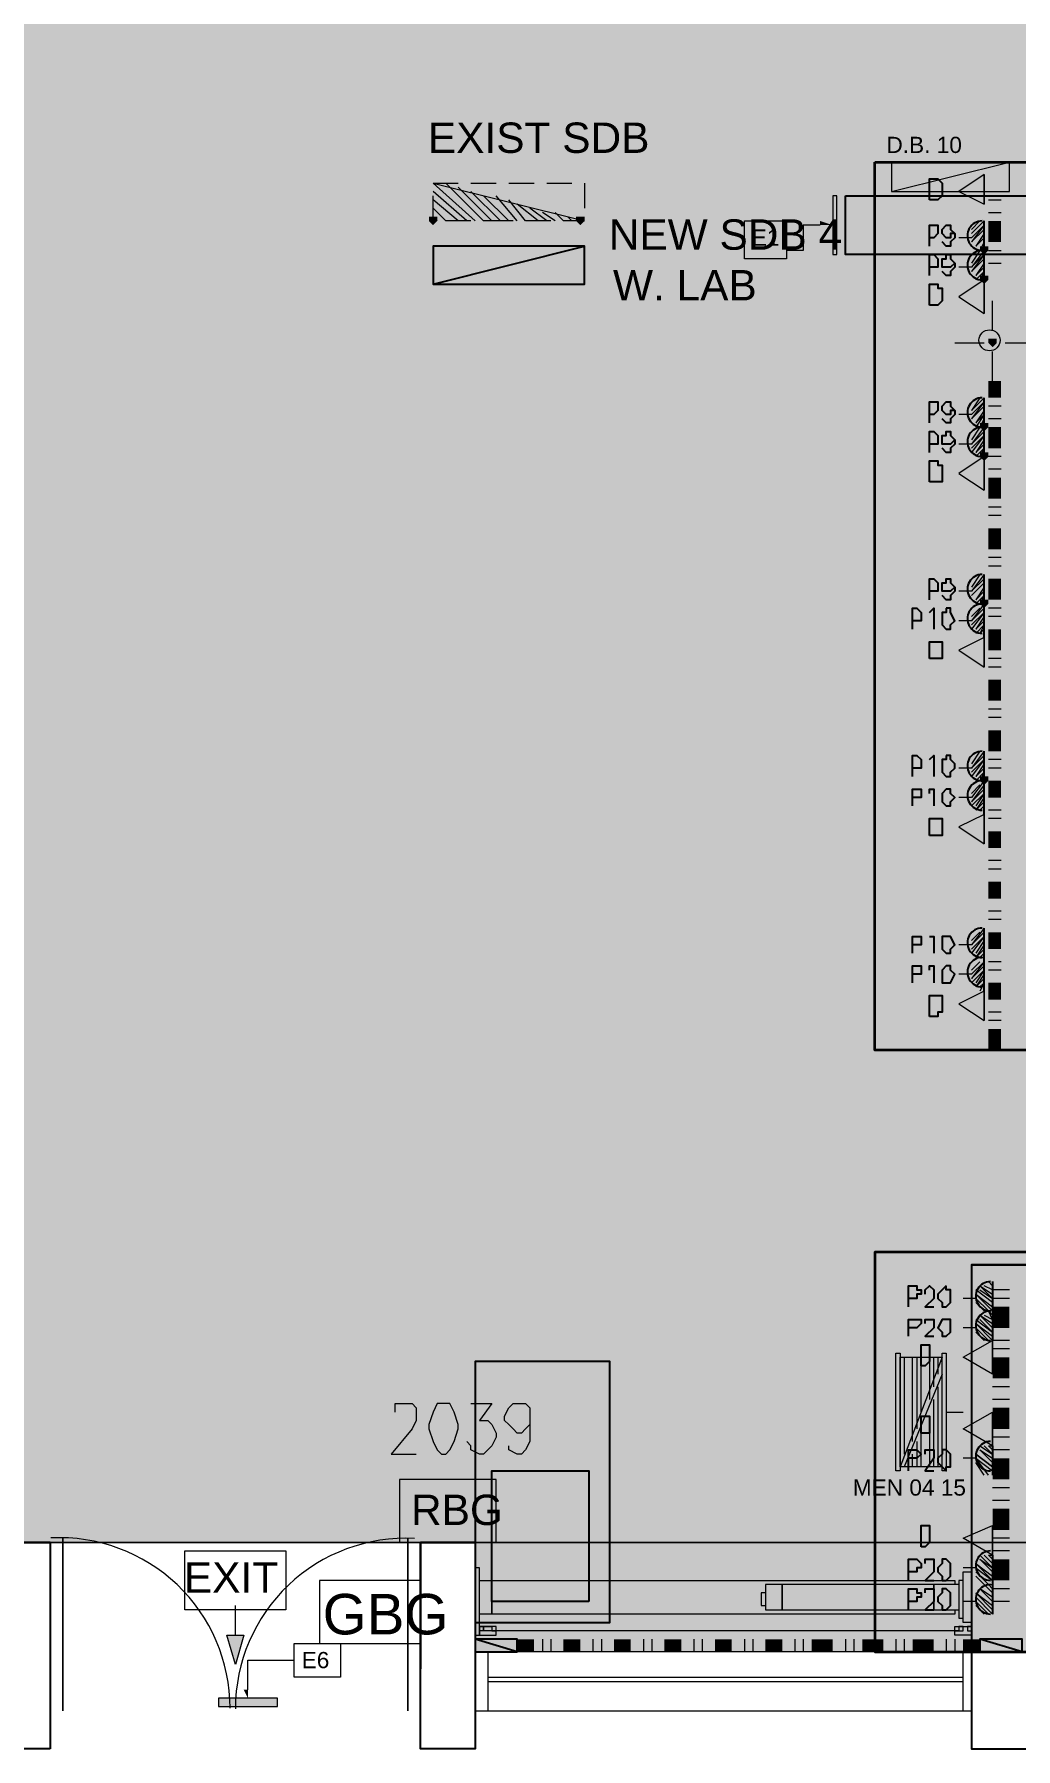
# Model space of a CAD drawing. Header units: millimetres. Extents: x -59 to 47, y 152 to 919.
# Drawn here: x -3.13 to 1.81, y 356.39 to 365.02 of the extents above; entities that cross this region are included whole.
import ezdxf

# ---------------------------------------------------------------- set-up
doc = ezdxf.new("R2010")
doc.units = ezdxf.units.MM
for name, color, linetype, true_color in [('PDF_0', 7, 'Continuous', 0xed1f24), ('PDF_014404$_PS_ELECTRONICS$CABLE$TRAY', 7, 'Continuous', 0xdd0037), ('PDF_014404$_ps_FIRE_ALARM', 7, 'Continuous', 0x37dd00), ('PDF_014404$_ps_POWER$CABLE$TRAY', 7, 'Continuous', 0x7fbfff), ('PDF_014404$_ps_POWER$EXIST', 30, 'Continuous', 0xff7f00), ('PDF_014404$_ps_THIN', 7, 'Continuous', 0x7fbfff), ('PDF_014404$HL-TMP', 7, 'Continuous', 0x800000)]:
    doc.layers.add(name, color=color, linetype=linetype, true_color=true_color)
for name, color, linetype in [('PDF_014404$_ps_ELEC', 2, 'Continuous'), ('PDF_014404$_PS_ELECTRONICS', 5, 'Continuous'), ('PDF_014404$_ps_POWER', 4, 'Continuous'), ('PDF_014404$_ps_POWER$SKIRTING', 4, 'Continuous'), ('PDF_014404$_ps_TEXTBOLD$FIRE', 2, 'Continuous'), ('PDF_014404$_ps_TEXTBOLD$POWER', 2, 'Continuous'), ('PDF_014404$BL', 7, 'Continuous'), ('PDF_014404$DR', 7, 'Continuous'), ('PDF_014404$EQ', 7, 'Continuous'), ('PDF_014404$FI', 7, 'Continuous'), ('PDF_014404$FI-DSG', 7, 'Continuous'), ('PDF_014404$FT', 7, 'Continuous'), ('PDF_014404$REG-EGRESS', 7, 'Continuous'), ('PDF_014404$WA-COL', 7, 'Continuous'), ('PDF_014404$WN', 7, 'Continuous'), ('PDF_Text', 7, 'Continuous')]:
    doc.layers.add(name, color=color, linetype=linetype)
doc.styles.add('PDF ArialMT', font='arial.ttf')

msp = doc.modelspace()

# ---------------------------------------------------------------- hatches: boundary and pattern name
at = {"layer": 'PDF_014404$_ps_POWER$EXIST', "transparency": 33554559}
for points in [[(-1.1219, 364.0989), (-1.143, 364.0989), (-1.143, 364.0778), (-1.1219, 364.0566), (-1.1007, 364.0778), (-1.1007, 364.0989)], [(-0.381, 364.0989), (-0.4022, 364.0989), (-0.4022, 364.0778), (-0.381, 364.0566), (-0.3598, 364.0778), (-0.3598, 364.0989)]]:
    msp.add_hatch(color=256, dxfattribs=at).paths.add_polyline_path(points)
at = {"layer": 'PDF_014404$_ps_THIN', "transparency": 33554559}
for points in [[(1.651, 363.9508), (1.6299, 363.9508), (1.6299, 363.9296), (1.651, 363.9084), (1.6722, 363.9296), (1.6722, 363.9508)], [(1.651, 363.8026), (1.6299, 363.8026), (1.6299, 363.7814), (1.651, 363.7602), (1.6722, 363.7814), (1.6722, 363.8026)], [(1.6934, 363.4851), (1.6722, 363.4851), (1.6722, 363.4639), (1.6934, 363.4427), (1.7145, 363.4639), (1.7145, 363.4851)], [(1.6934, 363.4851), (1.6722, 363.4851), (1.6722, 363.4639), (1.6934, 363.4427), (1.7145, 363.4639), (1.7145, 363.4851)], [(1.651, 363.0617), (1.6299, 363.0617), (1.6299, 363.0406), (1.651, 363.0194), (1.6722, 363.0406), (1.6722, 363.0617)], [(1.651, 362.9136), (1.6299, 362.9136), (1.6299, 362.8924), (1.651, 362.8712), (1.6722, 362.8924), (1.6722, 362.9136)], [(1.651, 362.1727), (1.6299, 362.1727), (1.6299, 362.1515), (1.651, 362.1304), (1.6722, 362.1515), (1.6722, 362.1727)], [(1.651, 361.2837), (1.6299, 361.2837), (1.6299, 361.2625), (1.651, 361.2414), (1.6722, 361.2625), (1.6722, 361.2837)]]:
    msp.add_hatch(color=256, dxfattribs=at).paths.add_polyline_path(points)

# ---------------------------------------------------------------- linework, layer by layer
at = {"layer": 'PDF_0', "color": 7, "lineweight": 25}
for points in [[(-0.9102, 357.0291), (-0.2328, 357.0291), (-0.2328, 358.3415), (-0.9102, 358.3415)], [(-0.3387, 357.1349), (-0.8255, 357.1349), (-0.8255, 357.7911), (-0.3387, 357.7911)]]:
    msp.add_lwpolyline(points, close=True, dxfattribs=at)
at = {"layer": 'PDF_014404$_ps_ELEC', "lineweight": 25}
for points in [[(1.6405, 364.0778, 1.00004), (1.6405, 363.9296, 1.00004), (1.6405, 363.7814)], [(1.6405, 363.1887, 1.00004), (1.6405, 363.0406, 1.00004), (1.6405, 362.8924)], [(1.6405, 362.2997, 1.00004), (1.6405, 362.1516, 1.00004), (1.6405, 362.0034)], [(1.6405, 361.4107, 1.00004), (1.6405, 361.2625, 1.00004), (1.6405, 361.1144)], [(1.6405, 360.5217, 1.00004), (1.6405, 360.3735, 1.00004), (1.6405, 360.2253)], [(1.6828, 358.7436, 1.00004), (1.6828, 358.5955, 1.00004), (1.6828, 358.4473)]]:
    msp.add_lwpolyline(points, format="xyb", dxfattribs=at)
for points in [[(1.651, 363.7814), (1.651, 363.9296), (1.651, 364.0778)], [(1.651, 362.8924), (1.651, 363.0406), (1.651, 363.1887)], [(1.651, 361.9822), (1.651, 362.1515), (1.651, 362.2997)], [(1.651, 361.0932), (1.651, 361.2625), (1.651, 361.4107)], [(1.651, 360.2042), (1.651, 360.3523), (1.651, 360.5217)], [(1.6934, 358.7436), (1.6934, 358.5955), (1.6934, 358.4473)], [(1.6934, 357.9181), (1.6934, 357.7699)], [(1.6934, 357.3678), (1.6934, 357.2196), (1.6934, 357.0714)]]:
    msp.add_lwpolyline(points, dxfattribs=at)
at = {"layer": 'PDF_014404$_ps_ELEC', "lineweight": 0}
for points in [[(1.5875, 363.9931), (1.524, 363.9931)], [(1.5875, 363.8449), (1.524, 363.8449)], [(1.5875, 363.1041), (1.524, 363.1041)], [(1.5875, 362.9559), (1.524, 362.9559)], [(1.5875, 362.215), (1.524, 362.215)], [(1.5875, 362.0669), (1.524, 362.0669)], [(1.5875, 361.326), (1.524, 361.326)], [(1.5875, 361.1779), (1.524, 361.1779)], [(1.5875, 360.437), (1.524, 360.437)], [(1.5875, 360.2888), (1.524, 360.2888)], [(1.6087, 358.659), (1.5452, 358.659)], [(1.6087, 358.5108), (1.5452, 358.5108)], [(1.6087, 357.8546), (1.5452, 357.8546)], [(1.6087, 357.3043), (1.5452, 357.3043)], [(1.6087, 357.1349), (1.5452, 357.1349)]]:
    msp.add_lwpolyline(points, dxfattribs=at)
at = {"layer": 'PDF_014404$_ps_ELEC', "lineweight": 25}
for centre in [(1.6828, 357.8652), (1.6828, 357.3149), (1.6828, 357.1455)]:
    msp.add_arc(centre, 0.0741, 89.99773, 270.00227, dxfattribs=at)
at = {"layer": 'PDF_014404$_PS_ELECTRONICS', "lineweight": 0}
for points in [[(1.524, 364.2259), (1.651, 364.1624), (1.651, 364.3106)], [(1.651, 364.3106), (1.651, 364.1624), (1.651, 364.3106)], [(1.524, 363.6967), (1.651, 363.6121), (1.651, 363.7814)], [(1.651, 363.7814), (1.651, 363.6121), (1.651, 363.7814)], [(1.524, 362.8077), (1.651, 362.7231), (1.651, 362.8924)], [(1.651, 362.8924), (1.651, 362.7231), (1.651, 362.8924)], [(1.524, 361.9187), (1.651, 361.834), (1.651, 361.9822)], [(1.651, 361.9822), (1.651, 361.834), (1.651, 361.9822)], [(1.524, 361.0297), (1.651, 360.945), (1.651, 361.0932)], [(1.651, 361.0932), (1.651, 360.945), (1.651, 361.0932)], [(1.524, 360.1407), (1.651, 360.056), (1.651, 360.2042)], [(1.651, 360.2042), (1.651, 360.056), (1.651, 360.2042)], [(1.5452, 358.3626), (1.6934, 358.4473), (1.6934, 358.278)], [(1.6934, 358.278), (1.6934, 358.4473), (1.6934, 358.278)], [(1.5452, 358.0028), (1.6934, 358.0875), (1.6934, 357.9181)], [(1.6934, 357.9181), (1.6934, 358.0875), (1.6934, 357.9181)], [(1.5452, 357.4524), (1.6934, 357.5159), (1.6934, 357.3678)], [(1.6934, 357.3678), (1.6934, 357.5159), (1.6934, 357.3678)]]:
    msp.add_lwpolyline(points, close=True, dxfattribs=at)
at = {"layer": 'PDF_014404$_PS_ELECTRONICS', "transparency": 33554559}
for points in [[(1.524, 364.2259), (1.651, 364.3106), (1.651, 364.1624)], [(1.524, 363.6967), (1.651, 363.7814), (1.651, 363.6121)], [(1.524, 362.8077), (1.651, 362.8924), (1.651, 362.7231)], [(1.524, 361.9187), (1.651, 361.9822), (1.651, 361.834)], [(1.524, 361.0297), (1.651, 361.0932), (1.651, 360.945)], [(1.524, 360.1407), (1.651, 360.2042), (1.651, 360.056)], [(1.5452, 358.3626), (1.6934, 358.278), (1.6934, 358.4473)], [(1.5452, 358.0028), (1.6934, 357.9181), (1.6934, 358.0875)], [(1.5452, 357.4524), (1.6934, 357.3678), (1.6934, 357.5159)]]:
    msp.add_solid(points, dxfattribs=at)
at = {"layer": 'PDF_014404$_PS_ELECTRONICS$CABLE$TRAY', "lineweight": 0, "const_width": 0.1946}
for points in [[(-3.0057, 358.1192), (-2.8999, 358.098), (-2.8258, 358.024), (-2.7517, 358.098)], [(-0.3387, 357.8652), (-0.4445, 357.8864), (-0.5186, 357.9605), (-0.5927, 357.8864)]]:
    msp.add_lwpolyline(points, dxfattribs=at)
at = {"layer": 'PDF_014404$_PS_ELECTRONICS$CABLE$TRAY', "transparency": 33554559}
for points in [[(1.3547, 363.1041), (1.3547, 363.3157), (-4.0006, 363.1041)], [(1.3547, 363.3157), (-4.0006, 363.1041), (-4.0006, 363.3157)], [(-3.0269, 358.1933), (-2.8364, 358.1933), (-3.0269, 363.2099)], [(-2.8364, 358.1933), (-3.0269, 363.2099), (-2.8364, 363.2099)], [(-0.6138, 357.897), (-0.6138, 358.0875), (-2.7306, 357.897)], [(-0.6138, 358.0875), (-2.7306, 357.897), (-2.7306, 358.0875)], [(-0.508, 356.9868), (-0.3175, 356.9868), (-0.508, 357.7911)], [(-0.3175, 356.9868), (-0.508, 357.7911), (-0.3175, 357.7911)]]:
    msp.add_solid(points, dxfattribs=at)
at = {"layer": 'PDF_014404$_ps_FIRE_ALARM', "lineweight": 0}
for points in [[(-0.8044, 357.4313), (-0.8044, 357.7488), (-1.2912, 357.7488), (-1.2912, 357.4313)], [(-1.1854, 356.9233), (-1.1854, 357.2408), (-1.6934, 357.2408), (-1.6934, 356.9233)]]:
    msp.add_lwpolyline(points, close=True, dxfattribs=at)
at = {"layer": 'PDF_014404$_ps_POWER', "lineweight": 25}
msp.add_lwpolyline([(-1.1219, 363.7602), (-0.3598, 363.7602), (-0.3598, 363.9508), (-1.1219, 363.9508), (-1.1219, 363.7602), (-0.3598, 363.9508)], dxfattribs=at)
at = {"layer": 'PDF_014404$_ps_POWER', "transparency": 33554559}
msp.add_solid([(-0.3598, 363.9508), (-0.3598, 363.7602), (-1.1219, 363.7602)], dxfattribs=at)
at = {"layer": 'PDF_014404$_ps_POWER$CABLE$TRAY', "lineweight": 0, "const_width": 0.1946}
for points in [[(-0.8255, 363.665), (-0.7091, 363.6332), (-0.635, 363.5592), (-0.5609, 363.6438)], [(-3.3232, 357.8017), (-3.2174, 357.7805), (-3.1433, 357.7064), (-3.0692, 357.7805)], [(-0.7408, 357.4736), (-0.762, 357.5689), (-0.8361, 357.6429), (-0.9102, 357.5689)]]:
    msp.add_lwpolyline(points, dxfattribs=at)
at = {"layer": 'PDF_014404$_ps_POWER$CABLE$TRAY', "transparency": 33554559}
for points in [[(-0.635, 363.7602), (-0.8467, 363.7602), (-0.635, 363.7391)], [(-0.8467, 363.7602), (-0.635, 363.7391), (-0.8467, 363.7391)], [(-0.6773, 363.5909), (-0.8467, 363.6756), (-0.635, 363.7391)], [(-0.8467, 363.6756), (-0.635, 363.7391), (-0.8467, 363.7391)], [(-0.9314, 363.4216), (-0.9314, 363.6332), (-4.0006, 363.4216)], [(-0.9314, 363.6332), (-4.0006, 363.4216), (-4.0006, 363.6332)], [(-0.9314, 363.6332), (-0.7832, 363.4639), (-0.889, 363.6544)], [(-0.9314, 363.4216), (-0.9314, 363.6332), (-0.7832, 363.4639)], [(-0.889, 363.6544), (-0.6773, 363.5909), (-0.8467, 363.6756)], [(-0.7832, 363.4639), (-0.889, 363.6544), (-0.6773, 363.5909)], [(-0.5292, 363.6332), (-0.5292, 363.4216), (1.3547, 363.6332)], [(-0.5292, 363.4216), (1.3547, 363.6332), (1.3547, 363.4216)], [(-0.9314, 357.5794), (-0.9314, 357.7699), (-3.0481, 357.5794)], [(-0.9314, 357.7699), (-3.0481, 357.5794), (-3.0481, 357.7699)], [(-0.8467, 356.9656), (-0.635, 356.9656), (-0.8467, 357.4736)], [(-0.635, 356.9656), (-0.8467, 357.4736), (-0.635, 357.4736)]]:
    msp.add_solid(points, dxfattribs=at)
at = {"layer": 'PDF_014404$_ps_POWER$EXIST', "lineweight": 18}
for points in [[(-1.1219, 364.2683), (-0.3598, 364.0778), (-0.4657, 364.0778), (-0.508, 364.1201)], [(-0.9102, 364.0778), (-1.1219, 364.2683), (-0.9949, 364.2683)], [(-0.9525, 364.0778), (-1.1219, 364.2259)], [(-0.7197, 364.0778), (-0.8679, 364.0778), (-1.0584, 364.2683)], [(-0.8255, 364.0778), (-0.9949, 364.2471)], [(-0.9314, 364.2683), (-0.8044, 364.2683)], [(-0.7832, 364.0778), (-0.9314, 364.2259)], [(-0.7408, 364.2683), (-0.6138, 364.2683)], [(-0.5503, 364.2683), (-0.4233, 364.2683)], [(-0.3598, 364.2683), (-0.3598, 364.1413)], [(-1.1219, 364.0778), (-1.1219, 364.2048)], [(-0.9949, 364.0778), (-1.1219, 364.1836)], [(-0.9314, 364.0778), (-1.0584, 364.0778), (-1.1219, 364.1413)], [(-0.7408, 364.0778), (-0.8679, 364.2048)], [(-0.6985, 364.0778), (-0.8044, 364.2048)], [(-0.5292, 364.0778), (-0.6562, 364.0778), (-0.7408, 364.1836)], [(-0.5927, 364.0778), (-0.6985, 364.1624)], [(-0.5503, 364.0778), (-0.635, 364.1413)], [(-1.1007, 364.0778), (-1.1219, 364.0989)], [(-0.508, 364.0778), (-0.5715, 364.1201)], [(-0.4233, 364.0778), (-0.4445, 364.0989)]]:
    msp.add_lwpolyline(points, dxfattribs=at)
at = {"layer": 'PDF_014404$_ps_POWER$SKIRTING', "lineweight": 0}
for points in [[(1.6722, 364.3741), (1.7357, 364.3741)], [(1.6722, 364.1836), (1.7357, 364.1836)], [(1.6722, 364.1201), (1.7357, 364.1201)], [(1.6722, 363.9296), (1.7357, 363.9296)], [(1.6722, 363.8661), (1.7357, 363.8661)], [(1.7357, 363.1464), (1.6722, 363.1464)], [(1.7357, 363.0829), (1.6722, 363.0829)], [(1.7357, 362.8924), (1.6722, 362.8924)], [(1.7357, 362.8289), (1.6722, 362.8289)], [(1.7357, 362.6384), (1.6722, 362.6384)], [(1.7357, 362.5961), (1.6722, 362.5961)], [(1.7357, 362.3844), (1.6722, 362.3844)], [(1.7357, 362.3421), (1.6722, 362.3421)], [(1.7357, 362.1304), (1.6722, 362.1304)], [(1.7357, 362.088), (1.6722, 362.088)], [(1.7357, 361.8764), (1.6722, 361.8764)], [(1.7357, 361.834), (1.6722, 361.834)], [(1.7357, 361.6224), (1.6722, 361.6224)], [(1.7357, 361.58), (1.6722, 361.58)], [(1.7357, 361.3684), (1.6722, 361.3684)], [(1.7357, 361.326), (1.6722, 361.326)], [(1.7357, 361.1144), (1.6722, 361.1144)], [(1.7357, 361.072), (1.6722, 361.072)], [(1.7357, 360.8604), (1.6722, 360.8604)], [(1.7357, 360.818), (1.6722, 360.818)], [(1.7357, 360.6063), (1.6722, 360.6063)], [(1.7357, 360.564), (1.6722, 360.564)], [(1.7357, 360.3523), (1.6722, 360.3523)], [(1.7357, 360.31), (1.6722, 360.31)], [(1.7357, 360.0983), (1.6722, 360.0983)], [(1.7357, 360.056), (1.6722, 360.056)], [(1.7357, 359.9078), (1.6722, 359.9078)], [(1.778, 358.7013), (1.6934, 358.7013)], [(1.778, 358.659), (1.6934, 358.659)], [(1.778, 358.4473), (1.6934, 358.4473)], [(1.778, 358.405), (1.6934, 358.405)], [(1.778, 358.2145), (1.6934, 358.2145)], [(1.778, 358.151), (1.6934, 358.151)], [(1.778, 357.9605), (1.6934, 357.9605)], [(1.778, 357.897), (1.6934, 357.897)], [(1.778, 357.7064), (1.6934, 357.7064)], [(1.778, 357.6429), (1.6934, 357.6429)], [(1.778, 357.4524), (1.6934, 357.4524)], [(1.778, 357.3889), (1.6934, 357.3889)], [(1.778, 357.1984), (1.6934, 357.1984)], [(1.778, 357.1349), (1.6934, 357.1349)], [(-0.5715, 356.9444), (-0.5715, 356.8809)], [(-0.5292, 356.9444), (-0.5292, 356.8809)], [(-0.3175, 356.9444), (-0.3175, 356.8809)], [(-0.2752, 356.9444), (-0.2752, 356.8809)], [(-0.0635, 356.9444), (-0.0635, 356.8809)], [(-0.0212, 356.9444), (-0.0212, 356.8809)], [(0.1905, 356.9444), (0.1905, 356.8809)], [(0.2328, 356.9444), (0.2328, 356.8809)], [(0.4445, 356.9444), (0.4445, 356.8809)], [(0.4868, 356.9444), (0.4868, 356.8809)], [(0.6985, 356.9444), (0.6985, 356.8809)], [(0.7408, 356.9444), (0.7408, 356.8809)], [(0.9525, 356.9444), (0.9525, 356.8809)], [(0.9949, 356.9444), (0.9949, 356.8809)], [(1.2065, 356.9444), (1.2065, 356.8809)], [(1.2489, 356.9444), (1.2489, 356.8809)], [(1.4605, 356.9444), (1.4605, 356.8809)], [(1.5029, 356.9444), (1.5029, 356.8809)], [(1.6299, 356.9444), (1.6299, 356.8809)], [(1.778, 356.9444), (1.6934, 356.9444)]]:
    msp.add_lwpolyline(points, dxfattribs=at)
at = {"layer": 'PDF_014404$_ps_POWER$SKIRTING', "lineweight": 25}
for points in [[(-0.6985, 356.8809), (-0.6985, 356.9444), (-0.9102, 356.9444), (-0.9102, 356.8809), (-0.6985, 356.8809), (-0.9102, 356.9444)], [(1.8415, 356.8809), (1.8415, 356.9444), (1.6299, 356.9444), (1.6299, 356.8809), (1.8415, 356.8809), (1.6299, 356.9444)]]:
    msp.add_lwpolyline(points, dxfattribs=at)
at = {"layer": 'PDF_014404$_ps_POWER$SKIRTING', "transparency": 33554559}
for points in [[(1.6722, 364.2259), (1.7357, 364.2259), (1.6722, 364.3741)], [(1.7357, 364.2259), (1.6722, 364.3741), (1.7357, 364.3741)], [(1.6722, 363.9719), (1.7357, 363.9719), (1.6722, 364.0778)], [(1.7357, 363.9719), (1.6722, 364.0778), (1.7357, 364.0778)], [(1.6722, 363.6756), (1.7357, 363.6756), (1.6722, 363.8238)], [(1.7357, 363.6756), (1.6722, 363.8238), (1.7357, 363.8238)], [(1.7357, 363.2734), (1.6722, 363.2734), (1.7357, 363.1887)], [(1.6722, 363.2734), (1.7357, 363.1887), (1.6722, 363.1887)], [(1.7357, 363.0406), (1.6722, 363.0406), (1.7357, 362.9347)], [(1.6722, 363.0406), (1.7357, 362.9347), (1.6722, 362.9347)], [(1.7357, 362.7866), (1.6722, 362.7866), (1.7357, 362.6807)], [(1.6722, 362.7866), (1.7357, 362.6807), (1.6722, 362.6807)], [(1.7357, 362.5326), (1.6722, 362.5326), (1.7357, 362.4267)], [(1.6722, 362.5326), (1.7357, 362.4267), (1.6722, 362.4267)], [(1.7357, 362.2785), (1.6722, 362.2785), (1.7357, 362.1727)], [(1.6722, 362.2785), (1.7357, 362.1727), (1.6722, 362.1727)], [(1.7357, 362.0245), (1.6722, 362.0245), (1.7357, 361.9187)], [(1.6722, 362.0245), (1.7357, 361.9187), (1.6722, 361.9187)], [(1.7357, 361.7705), (1.6722, 361.7705), (1.7357, 361.6647)], [(1.6722, 361.7705), (1.7357, 361.6647), (1.6722, 361.6647)], [(1.7357, 361.5165), (1.6722, 361.5165), (1.7357, 361.4107)], [(1.6722, 361.5165), (1.7357, 361.4107), (1.6722, 361.4107)], [(1.7357, 361.2625), (1.6722, 361.2625), (1.7357, 361.1779)], [(1.6722, 361.2625), (1.7357, 361.1779), (1.6722, 361.1779)], [(1.7357, 361.0085), (1.6722, 361.0085), (1.7357, 360.9239)], [(1.6722, 361.0085), (1.7357, 360.9239), (1.6722, 360.9239)], [(1.7357, 360.7545), (1.6722, 360.7545), (1.7357, 360.6698)], [(1.6722, 360.7545), (1.7357, 360.6698), (1.6722, 360.6698)], [(1.7357, 360.5005), (1.6722, 360.5005), (1.7357, 360.4158)], [(1.6722, 360.5005), (1.7357, 360.4158), (1.6722, 360.4158)], [(1.7357, 360.2465), (1.6722, 360.2465), (1.7357, 360.1618)], [(1.6722, 360.2465), (1.7357, 360.1618), (1.6722, 360.1618)], [(1.7357, 360.0137), (1.6722, 360.0137), (1.7357, 359.9078)], [(1.6722, 360.0137), (1.7357, 359.9078), (1.6722, 359.9078)], [(1.778, 358.8918), (1.6934, 358.8918), (1.778, 358.7648)], [(1.6934, 358.8918), (1.778, 358.7648), (1.6934, 358.7648)], [(1.778, 358.6166), (1.6934, 358.6166), (1.778, 358.5108)], [(1.6934, 358.6166), (1.778, 358.5108), (1.6934, 358.5108)], [(1.778, 358.3626), (1.6934, 358.3626), (1.778, 358.2568)], [(1.6934, 358.3626), (1.778, 358.2568), (1.6934, 358.2568)], [(1.778, 358.1086), (1.6934, 358.1086), (1.778, 358.0028)], [(1.6934, 358.1086), (1.778, 358.0028), (1.6934, 358.0028)], [(1.778, 357.8546), (1.6934, 357.8546), (1.778, 357.7488)], [(1.6934, 357.8546), (1.778, 357.7488), (1.6934, 357.7488)], [(1.778, 357.6006), (1.6934, 357.6006), (1.778, 357.4948)], [(1.6934, 357.6006), (1.778, 357.4948), (1.6934, 357.4948)], [(1.778, 357.3466), (1.6934, 357.3466), (1.778, 357.2408)], [(1.6934, 357.3466), (1.778, 357.2408), (1.6934, 357.2408)], [(1.778, 357.0926), (1.6934, 357.0926), (1.778, 356.9444)], [(1.6934, 357.0926), (1.778, 356.9444), (1.6934, 356.9444)], [(-0.6985, 356.9444), (-0.6985, 356.8809), (-0.6138, 356.9444)], [(-0.6985, 356.8809), (-0.6138, 356.9444), (-0.6138, 356.8809)], [(-0.4657, 356.9444), (-0.4657, 356.8809), (-0.381, 356.9444)], [(-0.4657, 356.8809), (-0.381, 356.9444), (-0.381, 356.8809)], [(-0.2117, 356.9444), (-0.2117, 356.8809), (-0.127, 356.9444)], [(-0.2117, 356.8809), (-0.127, 356.9444), (-0.127, 356.8809)], [(0.0423, 356.9444), (0.0423, 356.8809), (0.127, 356.9444)], [(0.0423, 356.8809), (0.127, 356.9444), (0.127, 356.8809)], [(0.2963, 356.9444), (0.2963, 356.8809), (0.381, 356.9444)], [(0.2963, 356.8809), (0.381, 356.9444), (0.381, 356.8809)], [(0.5503, 356.9444), (0.5503, 356.8809), (0.635, 356.9444)], [(0.5503, 356.8809), (0.635, 356.9444), (0.635, 356.8809)], [(0.7832, 356.9444), (0.7832, 356.8809), (0.889, 356.9444)], [(0.7832, 356.8809), (0.889, 356.9444), (0.889, 356.8809)], [(1.0372, 356.9444), (1.0372, 356.8809), (1.143, 356.9444)], [(1.0372, 356.8809), (1.143, 356.9444), (1.143, 356.8809)], [(1.2912, 356.9444), (1.2912, 356.8809), (1.397, 356.9444)], [(1.2912, 356.8809), (1.397, 356.9444), (1.397, 356.8809)], [(1.5452, 356.9444), (1.5452, 356.8809), (1.6299, 356.9444)], [(1.5452, 356.8809), (1.6299, 356.9444), (1.6299, 356.8809)]]:
    msp.add_solid(points, dxfattribs=at)
at = {"layer": 'PDF_014404$_ps_TEXTBOLD$FIRE', "lineweight": 20}
for points in [[(-1.3124, 358.0875), (-1.3124, 358.1086), (-1.3124, 358.1298), (-1.2912, 358.1298), (-1.2489, 358.1298), (-1.2277, 358.1298), (-1.2065, 358.1086), (-1.2065, 358.0875), (-1.2065, 358.0663), (-1.2065, 358.0451), (-1.2277, 358.0028), (-1.3335, 357.8758), (-1.2065, 357.8758)], [(-0.9314, 358.1298), (-0.8255, 358.1298), (-0.889, 358.0451), (-0.8467, 358.0451), (-0.8255, 358.024), (-0.8044, 357.9816), (-0.8044, 357.9605), (-0.8255, 357.9181), (-0.8467, 357.897), (-0.8679, 357.8758), (-0.889, 357.8758), (-0.9314, 357.897), (-0.9314, 357.9181), (-0.9525, 357.9393)], [(-0.635, 358.0451), (-0.635, 358.024), (-0.6562, 358.0028), (-0.6773, 357.9816), (-0.6985, 357.9816), (-0.7197, 358.0028), (-0.7408, 358.024), (-0.762, 358.0451), (-0.762, 358.0663), (-0.7408, 358.1086), (-0.7197, 358.1298), (-0.6985, 358.1298), (-0.6773, 358.1298), (-0.6562, 358.1298), (-0.635, 358.1086), (-0.635, 358.0451), (-0.635, 358.0028), (-0.635, 357.9393), (-0.6562, 357.897), (-0.6773, 357.8758), (-0.6985, 357.8758), (-0.7408, 357.897), (-0.7408, 357.9181)]]:
    msp.add_lwpolyline(points, dxfattribs=at)
msp.add_lwpolyline([(-1.0795, 358.1298), (-1.1007, 358.1298), (-1.1219, 358.0875), (-1.143, 358.024), (-1.143, 358.0028), (-1.1219, 357.9393), (-1.1007, 357.897), (-1.0795, 357.8758), (-1.0584, 357.8758), (-1.0372, 357.897), (-1.016, 357.9393), (-0.9949, 358.0028), (-0.9949, 358.024), (-1.016, 358.0875), (-1.0372, 358.1298), (-1.0584, 358.1298)], close=True, dxfattribs=at)
at = {"layer": 'PDF_014404$_ps_TEXTBOLD$POWER', "lineweight": 25}
for points in [[(1.3759, 364.1836), (1.3759, 364.2894), (1.4182, 364.2894), (1.4394, 364.2683), (1.4394, 364.2471), (1.4394, 364.2259), (1.4394, 364.2048), (1.4182, 364.1836)], [(1.3759, 363.6544), (1.3759, 363.7602), (1.4182, 363.7602), (1.4182, 363.7391), (1.4394, 363.7391), (1.4394, 363.7179), (1.4394, 363.6967), (1.4394, 363.6756), (1.4182, 363.6544)], [(1.3759, 362.7654), (1.3759, 362.8712), (1.4182, 362.8712), (1.4182, 362.8501), (1.4394, 362.8501), (1.4394, 362.8289), (1.4394, 362.8077), (1.4394, 362.7866), (1.4394, 362.7654), (1.4182, 362.7654)], [(1.4605, 362.1304), (1.4605, 362.1092), (1.4394, 362.1092), (1.4394, 362.0669), (1.4394, 362.0457), (1.4605, 362.0245), (1.4817, 362.0245), (1.4817, 362.0457), (1.5029, 362.0669), (1.4817, 362.1092), (1.4817, 362.1304)], [(1.3759, 361.8764), (1.3759, 361.961), (1.4182, 361.961), (1.4394, 361.961), (1.4394, 361.9399), (1.4394, 361.8975), (1.4394, 361.8764), (1.4182, 361.8764)], [(1.4605, 361.3895), (1.4605, 361.3684), (1.4394, 361.3684), (1.4394, 361.3472), (1.4394, 361.326), (1.4394, 361.3049), (1.4605, 361.2837), (1.4817, 361.2837), (1.4817, 361.3049), (1.5029, 361.326), (1.5029, 361.3472), (1.4817, 361.3684), (1.4817, 361.3895)], [(1.4605, 361.2202), (1.4394, 361.199), (1.4394, 361.1779), (1.4394, 361.1567), (1.4605, 361.1355), (1.4817, 361.1355), (1.4817, 361.1567), (1.5029, 361.1779), (1.4817, 361.199), (1.4817, 361.2202)], [(1.3759, 360.9874), (1.3759, 361.072), (1.4182, 361.072), (1.4394, 361.072), (1.4394, 361.0509), (1.4394, 361.0085), (1.4394, 360.9874), (1.4182, 360.9874)], [(1.4605, 360.4793), (1.4394, 360.4793), (1.4394, 360.437), (1.4394, 360.4158), (1.4605, 360.3947), (1.4817, 360.3947), (1.4817, 360.4158), (1.5029, 360.437), (1.4817, 360.4793)], [(1.4605, 360.3312), (1.4394, 360.31), (1.4394, 360.2888), (1.4394, 360.2465), (1.4605, 360.2465), (1.4817, 360.2465), (1.5029, 360.2888), (1.4817, 360.31), (1.4817, 360.3312)], [(1.3759, 360.0772), (1.3759, 360.183), (1.4182, 360.183), (1.4394, 360.183), (1.4394, 360.1618), (1.4394, 360.1407), (1.4394, 360.1195), (1.4394, 360.0983), (1.4182, 360.0983), (1.4182, 360.0772)], [(1.4605, 358.7225), (1.4394, 358.7013), (1.4182, 358.6801), (1.4182, 358.659), (1.4394, 358.6378), (1.4394, 358.6166), (1.4605, 358.6166), (1.4817, 358.6378), (1.4817, 358.659), (1.4817, 358.6801), (1.4817, 358.7013), (1.4605, 358.7013)], [(1.4605, 358.5531), (1.4394, 358.5531), (1.4182, 358.5108), (1.4394, 358.4896), (1.4394, 358.4685), (1.4605, 358.4685), (1.4817, 358.4896), (1.4817, 358.5108), (1.4817, 358.5531)], [(1.3335, 358.3203), (1.3335, 358.4261), (1.3547, 358.4261), (1.3759, 358.4261), (1.3759, 358.405), (1.3759, 358.3838), (1.3759, 358.3626), (1.3759, 358.3415), (1.3547, 358.3203)], [(1.3335, 357.9816), (1.3335, 358.0663), (1.3547, 358.0663), (1.3759, 358.0663), (1.3759, 358.0451), (1.3759, 358.024), (1.3759, 358.0028), (1.3759, 357.9816), (1.3547, 357.9816)], [(1.4605, 357.897), (1.4394, 357.897), (1.4394, 357.8758), (1.4182, 357.8546), (1.4182, 357.8335), (1.4394, 357.8123), (1.4605, 357.7911), (1.4605, 357.8123), (1.4817, 357.8123), (1.4817, 357.8335), (1.4817, 357.8546), (1.4817, 357.8758)], [(1.3335, 357.4101), (1.3335, 357.5159), (1.3547, 357.5159), (1.3759, 357.5159), (1.3759, 357.4948), (1.3759, 357.4736), (1.3759, 357.4524), (1.3759, 357.4313), (1.3547, 357.4101)], [(1.4605, 357.3466), (1.4394, 357.3466), (1.4394, 357.3254), (1.4182, 357.3043), (1.4182, 357.2831), (1.4394, 357.2619), (1.4394, 357.2408), (1.4605, 357.2408), (1.4817, 357.2619), (1.4817, 357.2831), (1.4817, 357.3043), (1.4817, 357.3254)], [(1.4605, 357.1984), (1.4394, 357.1984), (1.4394, 357.1773), (1.4182, 357.1561), (1.4182, 357.1349), (1.4394, 357.1138), (1.4394, 357.0926), (1.4605, 357.0926), (1.4817, 357.1138), (1.4817, 357.1349), (1.4817, 357.1561), (1.4817, 357.1773)]]:
    msp.add_lwpolyline(points, close=True, dxfattribs=at)
for points in [[(1.3759, 363.9508), (1.3759, 364.0566), (1.397, 364.0566), (1.4182, 364.0566), (1.4182, 364.0354), (1.4182, 364.0143), (1.397, 363.9931), (1.3759, 363.9931)], [(1.5029, 364.0143), (1.4817, 364.0143), (1.4817, 363.9931), (1.4605, 363.9931), (1.4394, 364.0143), (1.4394, 364.0354), (1.4605, 364.0566), (1.4817, 364.0566), (1.4817, 364.0354), (1.5029, 364.0143), (1.5029, 363.9931), (1.4817, 363.9719), (1.4817, 363.9508), (1.4605, 363.9508), (1.4394, 363.9719)], [(1.3759, 363.8026), (1.3759, 363.9084), (1.397, 363.9084), (1.4182, 363.8873), (1.4182, 363.8661), (1.4182, 363.8449), (1.397, 363.8449), (1.3759, 363.8449)], [(1.5029, 363.8661), (1.4817, 363.8449), (1.4605, 363.8449), (1.4394, 363.8449), (1.4394, 363.8661), (1.4394, 363.8873), (1.4605, 363.8873), (1.4605, 363.9084), (1.4817, 363.9084), (1.4817, 363.8873), (1.5029, 363.8661), (1.5029, 363.8449), (1.4817, 363.8238), (1.4817, 363.8026), (1.4605, 363.8026), (1.4394, 363.8238)], [(1.3759, 363.0617), (1.3759, 363.1676), (1.397, 363.1676), (1.4182, 363.1676), (1.4182, 363.1464), (1.4182, 363.1252), (1.397, 363.1041), (1.3759, 363.1041)], [(1.5029, 363.1252), (1.4817, 363.1252), (1.4817, 363.1041), (1.4605, 363.1041), (1.4394, 363.1252), (1.4394, 363.1464), (1.4605, 363.1676), (1.4817, 363.1676), (1.4817, 363.1464), (1.5029, 363.1252), (1.5029, 363.1041), (1.4817, 363.0829), (1.4817, 363.0617), (1.4605, 363.0617), (1.4394, 363.0829)], [(1.3759, 362.9136), (1.3759, 363.0194), (1.397, 363.0194), (1.4182, 362.9982), (1.4182, 362.9771), (1.4182, 362.9559), (1.397, 362.9559), (1.3759, 362.9559)], [(1.5029, 362.9771), (1.4817, 362.9559), (1.4605, 362.9559), (1.4394, 362.9559), (1.4394, 362.9771), (1.4394, 362.9982), (1.4605, 362.9982), (1.4605, 363.0194), (1.4817, 363.0194), (1.4817, 362.9982), (1.5029, 362.9771), (1.5029, 362.9559), (1.4817, 362.9347), (1.4817, 362.9136), (1.4605, 362.9136), (1.4394, 362.9347)], [(1.3759, 362.1727), (1.3759, 362.2785), (1.397, 362.2785), (1.4182, 362.2574), (1.4182, 362.2362), (1.4182, 362.215), (1.397, 362.215), (1.3759, 362.215)], [(1.5029, 362.2362), (1.4817, 362.215), (1.4605, 362.215), (1.4394, 362.215), (1.4394, 362.2362), (1.4394, 362.2574), (1.4605, 362.2574), (1.4605, 362.2785), (1.4817, 362.2785), (1.4817, 362.2574), (1.5029, 362.2362), (1.5029, 362.215), (1.4817, 362.1939), (1.4817, 362.1727), (1.4605, 362.1727), (1.4394, 362.1939)], [(1.2912, 362.0245), (1.2912, 362.1304), (1.3124, 362.1304), (1.3335, 362.1092), (1.3335, 362.088), (1.3335, 362.0669), (1.3124, 362.0669), (1.2912, 362.0669)], [(1.3759, 362.1092), (1.397, 362.1304), (1.397, 362.0245)], [(1.2912, 361.2837), (1.2912, 361.3895), (1.3124, 361.3895), (1.3335, 361.3684), (1.3335, 361.3472), (1.3335, 361.326), (1.3124, 361.326), (1.2912, 361.326)], [(1.3759, 361.3684), (1.397, 361.3895), (1.397, 361.2837)], [(1.2912, 361.1355), (1.2912, 361.2202), (1.3124, 361.2202), (1.3335, 361.2202), (1.3335, 361.199), (1.3335, 361.1779), (1.3124, 361.1779), (1.2912, 361.1779)], [(1.3759, 361.199), (1.3759, 361.2202), (1.397, 361.2202), (1.397, 361.1355)], [(1.2912, 360.3947), (1.2912, 360.4793), (1.3124, 360.4793), (1.3335, 360.4793), (1.3335, 360.4582), (1.3335, 360.437), (1.3124, 360.437), (1.2912, 360.437)], [(1.3759, 360.4793), (1.397, 360.4793), (1.397, 360.3947)], [(1.2912, 360.2465), (1.2912, 360.3312), (1.3124, 360.3312), (1.3335, 360.3312), (1.3335, 360.31), (1.3335, 360.2888), (1.3124, 360.2888), (1.2912, 360.2888)], [(1.3759, 360.31), (1.3759, 360.3312), (1.397, 360.3312), (1.397, 360.2465)], [(1.27, 358.6166), (1.27, 358.7225), (1.3124, 358.7225), (1.3124, 358.7013), (1.3335, 358.7013), (1.3335, 358.6801), (1.3124, 358.6801), (1.3124, 358.659), (1.27, 358.659)], [(1.3547, 358.6801), (1.3547, 358.7013), (1.3759, 358.7225), (1.397, 358.7013), (1.397, 358.6801), (1.397, 358.659), (1.3547, 358.6166), (1.397, 358.6166)], [(1.27, 358.4685), (1.27, 358.5531), (1.3124, 358.5531), (1.3335, 358.5531), (1.3335, 358.532), (1.3124, 358.5108), (1.27, 358.5108)], [(1.3547, 358.532), (1.3547, 358.5531), (1.3759, 358.5531), (1.397, 358.5531), (1.397, 358.532), (1.397, 358.5108), (1.3547, 358.4685), (1.397, 358.4685)], [(1.27, 357.7911), (1.27, 357.897), (1.3124, 357.897), (1.3335, 357.8758), (1.3124, 357.8546), (1.27, 357.8546)], [(1.3547, 357.8758), (1.3547, 357.897), (1.3759, 357.897), (1.397, 357.897), (1.397, 357.8758), (1.397, 357.8546), (1.3547, 357.7911), (1.397, 357.7911)], [(1.27, 357.2408), (1.27, 357.3466), (1.3124, 357.3466), (1.3335, 357.3254), (1.3335, 357.3043), (1.3124, 357.3043), (1.3124, 357.2831), (1.27, 357.2831)], [(1.3547, 357.3254), (1.3547, 357.3466), (1.3759, 357.3466), (1.397, 357.3466), (1.397, 357.3254), (1.397, 357.3043), (1.397, 357.2831), (1.3547, 357.2408), (1.397, 357.2408)], [(1.27, 357.0926), (1.27, 357.1984), (1.3124, 357.1984), (1.3124, 357.1773), (1.3335, 357.1773), (1.3335, 357.1561), (1.3124, 357.1561), (1.3124, 357.1349), (1.27, 357.1349)], [(1.3547, 357.1773), (1.3547, 357.1984), (1.3759, 357.1984), (1.397, 357.1984), (1.397, 357.1773), (1.397, 357.1561), (1.397, 357.1349), (1.3547, 357.0926), (1.397, 357.0926)]]:
    msp.add_lwpolyline(points, dxfattribs=at)
at = {"layer": 'PDF_014404$_ps_THIN', "lineweight": 18}
for points in [[(1.6299, 364.0778), (1.5875, 364.0354)], [(1.651, 364.0778), (1.5875, 364.0143)], [(1.5875, 363.9931), (1.651, 364.0566), (1.5875, 363.9719), (1.651, 364.0354)], [(1.651, 364.0143), (1.6087, 363.9508), (1.651, 363.9931), (1.6087, 363.9508)], [(1.651, 363.9719), (1.6299, 363.9296), (1.651, 363.9508)], [(1.6299, 363.9296), (1.5875, 363.8661)], [(1.651, 363.9296), (1.5875, 363.8449), (1.651, 363.9084), (1.5875, 363.8238), (1.651, 363.8873)], [(1.651, 363.8661), (1.6087, 363.8026), (1.651, 363.8449)], [(1.6087, 363.7814), (1.651, 363.8238), (1.6299, 363.7814), (1.651, 363.8026)], [(1.6934, 363.5274), (1.6934, 363.6756)], [(1.5029, 363.4639), (1.651, 363.4639)], [(1.7569, 363.4639), (1.905, 363.4639)], [(1.6934, 363.2734), (1.6934, 363.4216)], [(1.6299, 363.1887), (1.5875, 363.1252), (1.651, 363.1887)], [(1.5875, 363.1041), (1.651, 363.1676), (1.5875, 363.0829), (1.651, 363.1464)], [(1.651, 363.1252), (1.6087, 363.0617), (1.651, 363.1041), (1.6087, 363.0406)], [(1.6299, 363.0406), (1.5875, 362.9771)], [(1.651, 363.0406), (1.5875, 362.9559), (1.651, 363.0194)], [(1.651, 363.0829), (1.6299, 363.0406), (1.651, 363.0617)], [(1.5875, 362.9347), (1.651, 362.9982), (1.5875, 362.9136)], [(1.651, 362.9771), (1.6087, 362.9136), (1.651, 362.9559)], [(1.6087, 362.8924), (1.651, 362.9347), (1.6299, 362.8924), (1.651, 362.9136)], [(1.6299, 362.2997), (1.5875, 362.2362)], [(1.651, 362.2997), (1.5875, 362.215), (1.651, 362.2785)], [(1.651, 362.2574), (1.5875, 362.1939), (1.651, 362.2574)], [(1.651, 362.2362), (1.6087, 362.1727), (1.651, 362.215)], [(1.651, 362.1515), (1.5875, 362.0669), (1.651, 362.1304)], [(1.6087, 362.1515), (1.651, 362.1939), (1.6299, 362.1515), (1.651, 362.1727)], [(1.6299, 362.1304), (1.5875, 362.088)], [(1.5875, 362.0457), (1.651, 362.1092), (1.5875, 362.0245)], [(1.651, 362.088), (1.6087, 362.0245), (1.651, 362.0669)], [(1.6087, 362.0034), (1.651, 362.0457), (1.6299, 362.0034), (1.651, 362.0245)], [(1.651, 362.0034), (1.651, 361.9822)], [(1.6299, 361.4107), (1.5875, 361.3472)], [(1.651, 361.4107), (1.5875, 361.326), (1.651, 361.3895)], [(1.5875, 361.3049), (1.651, 361.3684), (1.5875, 361.2837)], [(1.651, 361.3472), (1.6087, 361.2837), (1.651, 361.326)], [(1.6087, 361.2625), (1.651, 361.3049), (1.6299, 361.2625), (1.651, 361.2837)], [(1.651, 361.2625), (1.5875, 361.1779)], [(1.6299, 361.2414), (1.5875, 361.199)], [(1.651, 361.2414), (1.5875, 361.1567), (1.651, 361.2202)], [(1.5875, 361.1355), (1.651, 361.199), (1.6087, 361.1355)], [(1.651, 361.1779), (1.6087, 361.1144), (1.651, 361.1567)], [(1.651, 361.1355), (1.6299, 361.1144), (1.651, 361.1355)], [(1.651, 361.1144), (1.651, 361.0932)], [(1.651, 360.5217), (1.5875, 360.437), (1.651, 360.5005)], [(1.6299, 360.5005), (1.5875, 360.4582)], [(1.5875, 360.4158), (1.651, 360.4793), (1.5875, 360.3947)], [(1.651, 360.4582), (1.6087, 360.3947)], [(1.651, 360.437), (1.6087, 360.3735), (1.651, 360.4158)], [(1.6299, 360.3523), (1.5875, 360.31)], [(1.5875, 360.2888), (1.651, 360.3523), (1.5875, 360.2677), (1.651, 360.3312)], [(1.651, 360.3947), (1.6299, 360.3735), (1.651, 360.3947)], [(1.651, 360.3735), (1.651, 360.3523)], [(1.5875, 360.2465), (1.651, 360.31), (1.6087, 360.2465)], [(1.651, 360.2888), (1.6087, 360.2253), (1.651, 360.2677)], [(1.6299, 360.2253), (1.651, 360.2465), (1.6299, 360.2042)], [(1.651, 360.2253), (1.651, 360.2042)], [(1.6934, 358.6378), (1.6087, 358.7013)], [(1.6299, 358.7013), (1.6934, 358.659), (1.6299, 358.7225), (1.6934, 358.6801)], [(1.6934, 358.7013), (1.651, 358.7225)], [(1.6934, 358.7225), (1.6722, 358.7436), (1.6934, 358.7225)], [(1.6934, 358.5955), (1.6087, 358.6801), (1.6934, 358.6166)], [(1.6722, 358.5955), (1.6087, 358.659)], [(1.651, 358.5955), (1.6087, 358.6378)], [(1.6087, 358.5531), (1.6934, 358.4896), (1.6299, 358.5531)], [(1.6934, 358.4473), (1.6087, 358.532), (1.6934, 358.4685)], [(1.6934, 358.5108), (1.6299, 358.5743), (1.6934, 358.532)], [(1.651, 358.5743), (1.6934, 358.5531), (1.6722, 358.5955), (1.6934, 358.5743)], [(1.6722, 358.4473), (1.6087, 358.5108)], [(1.651, 358.4473), (1.6087, 358.4896)], [(1.6299, 357.9181), (1.6934, 357.8758), (1.651, 357.9181)], [(1.6934, 357.897), (1.6722, 357.9181), (1.6934, 357.9181)], [(1.6934, 357.8123), (1.6087, 357.8758), (1.6934, 357.8123)], [(1.6722, 357.7699), (1.6087, 357.8546), (1.6934, 357.7911)], [(1.651, 357.7699), (1.6087, 357.8335)], [(1.6934, 357.8335), (1.6299, 357.897), (1.6934, 357.8546)], [(1.6087, 357.3043), (1.6934, 357.2408), (1.6087, 357.3254), (1.6934, 357.2619)], [(1.6934, 357.2831), (1.6299, 357.3466), (1.6934, 357.3043), (1.6299, 357.3678)], [(1.6934, 357.3254), (1.651, 357.3678)], [(1.6934, 357.3466), (1.6722, 357.3678), (1.6934, 357.3678)], [(1.6722, 357.2196), (1.6087, 357.2831)], [(1.6934, 357.1773), (1.651, 357.2196), (1.6087, 357.2619)], [(1.6934, 357.0926), (1.6087, 357.1773), (1.6934, 357.1138)], [(1.6934, 357.0714), (1.6087, 357.1561)], [(1.6934, 357.1349), (1.6299, 357.1984), (1.6934, 357.1349)], [(1.6934, 357.1561), (1.6299, 357.1984)], [(1.6934, 357.1984), (1.6722, 357.2196), (1.6934, 357.2196)], [(1.6722, 357.0714), (1.6087, 357.1349)], [(1.651, 357.0714), (1.6087, 357.1138)]]:
    msp.add_lwpolyline(points, dxfattribs=at)
msp.add_circle((1.6778, 363.4773), 0.0529, dxfattribs=at)
at = {"layer": 'PDF_014404$BL', "lineweight": 9}
for points in [[(1.5875, 356.8809), (-0.9102, 356.8809)], [(-0.9102, 356.5846), (1.5875, 356.5846)]]:
    msp.add_lwpolyline(points, dxfattribs=at)
at = {"layer": 'PDF_014404$DR', "lineweight": 0}
for points in [[(-2.9846, 356.5846), (-2.9846, 357.4524), (-2.9846, 356.5846)], [(-1.2489, 356.5846), (-1.2489, 357.4524), (-1.2489, 356.5846)]]:
    msp.add_lwpolyline(points, dxfattribs=at)
for centre, radius, start, end in [((-3.0003, 356.5977), 0.8573, 0, 92.9553), ((-1.2595, 356.5952), 0.8572, 87.04436, 179.99976)]:
    msp.add_arc(centre, radius, start, end, dxfattribs=at)
at = {"layer": 'PDF_014404$EQ', "lineweight": 9}
msp.add_lwpolyline([(1.1854, 364.2259), (1.778, 364.3741)], dxfattribs=at)
msp.add_lwpolyline([(1.778, 364.3741), (1.1854, 364.3741), (1.1854, 364.2259), (1.778, 364.2259)], close=True, dxfattribs=at)
at = {"layer": 'PDF_014404$EQ', "transparency": 33554559}
msp.add_solid([(1.1854, 364.3741), (1.778, 364.3741), (1.1854, 364.2259)], dxfattribs=at)
at = {"layer": 'PDF_014404$FI', "lineweight": 9}
for points in [[(1.2065, 358.3838), (1.2277, 358.3838), (1.2277, 357.7911), (1.2065, 357.7911)], [(1.4605, 358.3838), (1.4605, 357.7911), (1.4394, 357.7911), (1.4394, 357.8123), (1.4394, 358.3626), (1.4394, 358.3838)], [(-0.889, 357.3043), (-0.9102, 357.3043), (-0.9102, 356.9656), (-0.889, 356.9656)], [(-0.8255, 357.0714), (-0.889, 357.0714), (-0.889, 357.2408), (-0.8255, 357.2408)], [(0.635, 357.0926), (0.635, 357.2196), (0.5503, 357.2196), (0.5503, 357.0926), (0.635, 357.0926), (1.397, 357.0926), (1.397, 357.2196), (0.635, 357.2196)], [(-0.8255, 356.9868), (-0.8679, 356.9868), (-0.8679, 357.0079), (-0.8255, 357.0079), (-0.8255, 356.9868), (-0.8044, 356.9868), (-0.8044, 357.0079), (-0.889, 357.0079), (-0.889, 356.9656), (-0.8044, 356.9656), (-0.8044, 356.9868)], [(-0.8679, 356.9868), (-0.889, 356.9868), (-0.889, 357.0079), (-0.8679, 357.0079)], [(1.524, 356.9868), (1.5452, 356.9868), (1.5452, 357.0079), (1.524, 357.0079), (1.524, 356.9868), (1.5029, 356.9868), (1.5029, 357.0079), (1.5875, 357.0079), (1.5875, 356.9656), (1.5029, 356.9656), (1.5029, 356.9868)], [(1.5664, 356.9868), (1.5875, 356.9868), (1.5875, 357.0079), (1.5664, 357.0079)]]:
    msp.add_lwpolyline(points, close=True, dxfattribs=at)
for points in [[(1.4394, 357.8123), (1.2277, 357.8123), (1.2277, 358.3626), (1.4394, 358.3626), (1.2277, 357.8123)], [(1.2489, 358.3626), (1.2489, 357.8758)], [(1.2912, 357.9393), (1.2912, 358.3626)], [(1.3124, 358.3626), (1.3124, 358.0028)], [(1.3335, 358.0875), (1.3335, 358.3626)], [(1.3759, 358.3626), (1.3759, 358.151)], [(1.397, 358.2145), (1.397, 358.3626)], [(1.4182, 358.3626), (1.4182, 358.278)], [(1.4394, 358.278), (1.2489, 357.8123)], [(1.4182, 358.2145), (1.4182, 357.8123)], [(1.397, 357.8123), (1.397, 358.151)], [(1.3335, 357.8123), (1.3335, 358.0028)], [(1.3759, 358.0663), (1.3759, 357.8123)], [(1.4605, 358.0875), (1.5452, 358.0875)], [(1.3124, 357.9393), (1.3124, 357.8123)], [(1.2912, 357.8123), (1.2912, 357.8758)], [(1.5029, 357.0926), (1.5029, 357.0714), (-0.8255, 357.0714), (-0.8255, 357.2408), (1.5029, 357.2408), (1.5029, 357.2196)], [(1.5452, 357.2408), (1.524, 357.2408), (1.524, 357.0503), (1.5452, 357.0503)], [(1.5875, 357.0291), (1.5452, 357.0291), (1.5452, 357.2831), (1.5875, 357.2831)], [(1.5875, 356.9656), (1.5875, 357.3043), (1.5875, 356.9656)], [(0.5503, 357.1773), (0.5292, 357.1773), (0.5292, 357.1138), (0.5503, 357.1138)], [(1.524, 357.2196), (1.397, 357.2196), (1.397, 357.0926), (1.524, 357.0926)], [(1.5029, 356.9868), (-0.8044, 356.9868)]]:
    msp.add_lwpolyline(points, dxfattribs=at)
at = {"layer": 'PDF_014404$FI-DSG', "lineweight": 9}
for points in [[(0.889, 364.2048), (0.889, 363.9084), (0.9102, 363.9084), (0.9102, 364.2048)], [(0.4445, 364.0778), (0.6562, 364.0778), (0.6562, 363.8873), (0.4445, 363.8873)], [(-1.8204, 356.9233), (-1.5875, 356.9233), (-1.5875, 356.7539), (-1.8204, 356.7539)], [(-1.905, 356.6481), (-2.2014, 356.6481), (-2.2014, 356.6058), (-1.905, 356.6058)]]:
    msp.add_lwpolyline(points, close=True, dxfattribs=at)
for points in [[(0.8255, 364.0566), (0.7408, 364.0566), (0.7408, 363.9296), (0.6562, 363.9296)], [(-2.0532, 356.6904), (-2.0532, 356.8386), (-1.8839, 356.8386), (-1.8204, 356.8386)]]:
    msp.add_lwpolyline(points, dxfattribs=at)
at = {"layer": 'PDF_014404$FI-DSG', "transparency": 33554559}
for points in [[(0.9102, 364.2048), (0.889, 364.2048), (0.9102, 363.9084)], [(0.889, 364.2048), (0.9102, 363.9084), (0.889, 363.9084)], [(0.8255, 364.0778), (0.889, 364.0566), (0.8255, 364.0566)], [(-1.905, 356.6481), (-2.2014, 356.6481), (-1.905, 356.6058)], [(-2.2014, 356.6481), (-1.905, 356.6058), (-2.2014, 356.6058)], [(-2.0532, 356.6904), (-2.0532, 356.6481), (-2.0744, 356.6904)]]:
    msp.add_solid(points, dxfattribs=at)
at = {"layer": 'PDF_014404$FT', "lineweight": 35}
for points in [[(1.1007, 364.3741), (2.3072, 364.3741), (2.3072, 359.9078), (1.1007, 359.9078)], [(2.3072, 358.8918), (1.1007, 358.8918), (1.1007, 356.8809), (2.3072, 356.8809)]]:
    msp.add_lwpolyline(points, close=True, dxfattribs=at)
at = {"layer": 'PDF_014404$HL-TMP', "lineweight": 0}
msp.add_lwpolyline([(21.1248, 357.4313), (-3.3232, 357.4313), (21.1248, 357.4313)], dxfattribs=at)
at = {"layer": 'PDF_014404$HL-TMP', "transparency": 33554559}
for points in [[(23.9612, 365.2631), (-14.0973, 365.2631), (23.9612, 364.2048)], [(-14.0973, 365.2631), (23.9612, 364.2048), (-14.0973, 364.2048)], [(21.1248, 364.2048), (21.1248, 364.2048), (-14.0973, 364.2048)], [(21.1248, 364.2048), (-14.0973, 364.2048), (23.9612, 364.2048)], [(21.1248, 364.2048), (-14.0973, 364.2048), (21.1248, 357.4313)], [(-14.0973, 364.2048), (21.1248, 357.4313), (-14.0973, 357.4313)], [(-3.3232, 357.4313), (21.1248, 357.4313), (-0.9102, 357.4313)], [(21.1248, 357.4313), (-0.9102, 357.4313), (21.1248, 356.8809)], [(-0.9102, 357.4313), (21.1248, 356.8809), (-0.9102, 356.8809)]]:
    msp.add_solid(points, dxfattribs=at)
at = {"layer": 'PDF_014404$REG-EGRESS', "lineweight": 18}
for points in [[(-2.3707, 357.3889), (-1.8627, 357.3889), (-1.8627, 357.0926), (-2.3707, 357.0926)], [(-2.0744, 356.9656), (-2.1167, 356.8174), (-2.159, 356.9656)]]:
    msp.add_lwpolyline(points, close=True, dxfattribs=at)
msp.add_lwpolyline([(-2.1167, 356.9656), (-2.1167, 357.1138)], dxfattribs=at)
at = {"layer": 'PDF_014404$REG-EGRESS', "transparency": 33554559}
msp.add_solid([(-2.159, 356.9656), (-2.0744, 356.9656), (-2.1167, 356.8174)], dxfattribs=at)
at = {"layer": 'PDF_014404$WA-COL', "lineweight": 25}
for points in [[(0.9525, 364.2048), (1.8839, 364.2048), (1.8839, 363.9084), (0.9525, 363.9084)], [(-3.0481, 356.3941), (-3.3232, 356.3941), (-3.3232, 357.4313), (-3.0481, 357.4313)]]:
    msp.add_lwpolyline(points, close=True, dxfattribs=at)
for points in [[(1.5875, 358.8283), (1.5875, 356.3941), (1.8839, 356.3941), (1.8839, 358.8283)], [(1.8839, 358.8283), (1.5875, 358.8283), (1.8839, 358.8283)], [(-3.0481, 357.4313), (-3.3232, 357.4313), (-3.0481, 357.4313)], [(-0.9102, 357.4313), (-0.9102, 356.3941), (-1.1854, 356.3941), (-1.1854, 357.4313), (-0.9102, 357.4313), (-1.1854, 357.4313), (-1.1854, 356.7963)]]:
    msp.add_lwpolyline(points, dxfattribs=at)
at = {"layer": 'PDF_014404$WN', "lineweight": 0}
for points in [[(-0.9102, 356.8809), (-0.9102, 356.5846)], [(-0.8467, 356.8809), (-0.8467, 356.5846)], [(1.5452, 356.5846), (1.5452, 356.8809)], [(1.5875, 356.5846), (1.5875, 356.8809)], [(-0.8467, 356.7539), (1.5452, 356.7539)], [(-0.8467, 356.7328), (1.5452, 356.7328)]]:
    msp.add_lwpolyline(points, dxfattribs=at)

# ---------------------------------------------------------------- texts
at = {"layer": 'PDF_Text', "color": 2, "attachment_point": 4, "style": 'PDF ArialMT'}
for s, insert, char_height in [('EXIST SDB', (-1.1481, 364.4952), 0.15281), ('NEW SDB 4', (-0.2379, 364.0083), 0.15281), ('W. LAB', (-0.2167, 363.7543), 0.15281), ('RBG', (-1.2328, 357.5944), 0.15281), ('GBG', (-1.6773, 357.0693), 0.20374)]:
    msp.add_mtext(s, dxfattribs=dict(at, insert=insert, char_height=char_height))
at = {"layer": 'PDF_Text', "attachment_point": 4, "style": 'PDF ArialMT'}
for s, insert, char_height in [('D.B. 10', (1.1592, 364.4597), 0.08149), ('E1', (0.4818, 363.994), 0.08149), ('MEN 04 15', (0.9899, 357.7071), 0.08149), ('EXIT', (-2.3758, 357.2557), 0.15281), ('E6', (-1.7831, 356.8393), 0.08149)]:
    msp.add_mtext(s, dxfattribs=dict(at, insert=insert, char_height=char_height))

doc.saveas('drawing.dxf')
